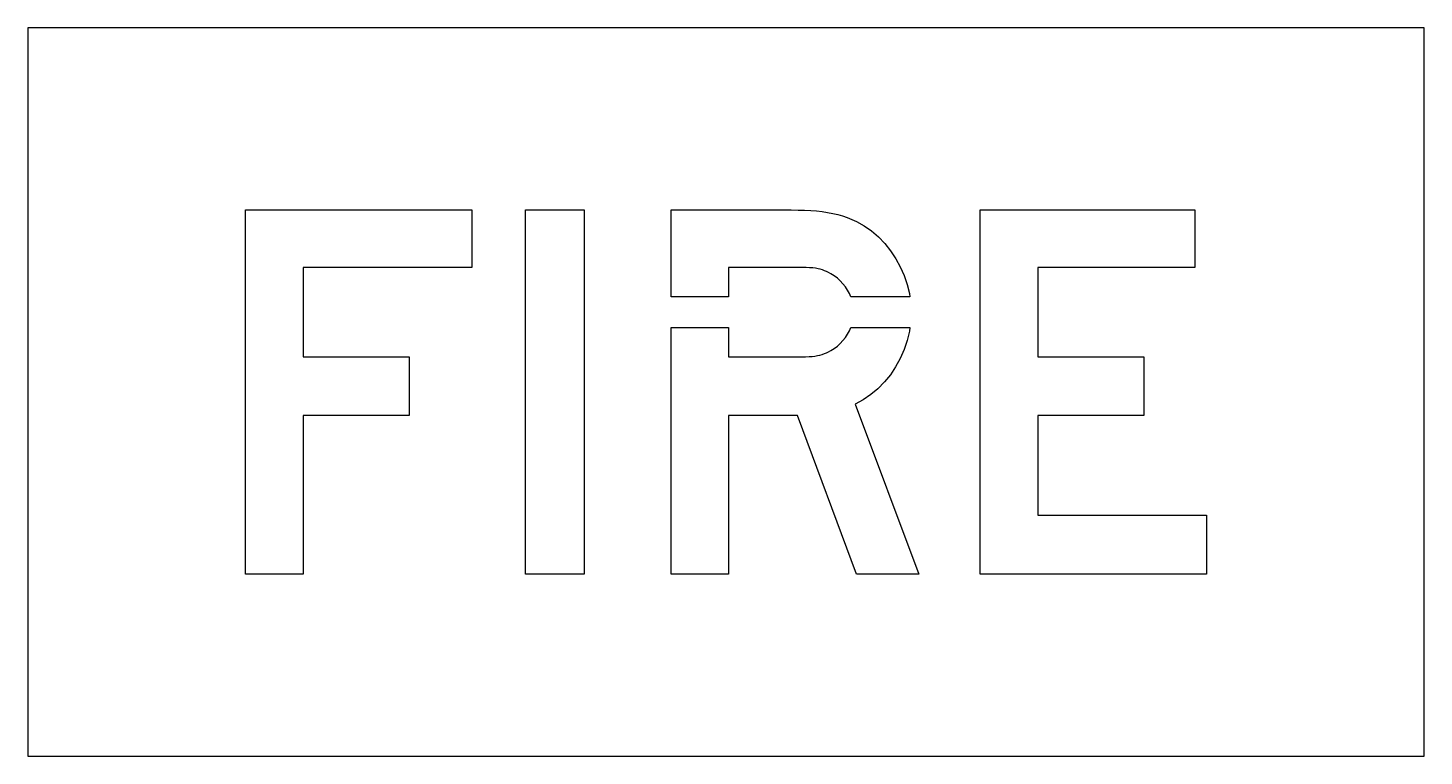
# Model space of a CAD drawing. Extents: x 0 to 23, y 0 to 12.
import ezdxf

# ---------------------------------------------------------------- set-up
doc = ezdxf.new("R2010")
doc.units = 0
doc.layers.add('CUT', color=7, linetype='Continuous')
doc.layers.add('OUTSIDE', color=1, linetype='Continuous')

msp = doc.modelspace()

# ---------------------------------------------------------------- linework, layer by layer
at = {"layer": 'CUT'}
for points in [[(6.2788, 6.579), (6.2788, 5.6106), (4.5316, 5.6106), (4.5316, 3), (3.5842, 3), (3.5842, 9), (7.3108, 9), (7.3108, 8.0526), (4.5316, 8.0526), (4.5316, 6.579)], [(9.163, 9), (9.163, 3), (8.1946, 3), (8.1946, 9)], [(13.4272, 7.7838), (13.3828, 7.8312), (13.3348, 7.8744), (13.282, 7.9134), (13.2262, 7.9476), (13.1902, 7.9674), (13.1566, 7.9842), (13.123, 7.9992), (13.0888, 8.0118), (13.0534, 8.0226), (13.0156, 8.0316), (12.9742, 8.0388), (12.9286, 8.0442), (12.877, 8.0478), (12.8188, 8.0508), (12.7528, 8.052), (12.679, 8.0526), (11.542, 8.0526), (11.542, 7.5668), (10.5946, 7.5668), (10.5946, 9), (12.5734, 9), (12.6862, 8.9988), (12.7936, 8.9964), (12.895, 8.991), (12.9922, 8.9838), (13.0846, 8.9736), (13.1734, 8.9604), (13.2586, 8.9442), (13.3408, 8.925), (13.42, 8.9022), (13.4974, 8.8758), (13.573, 8.8452), (13.6474, 8.8104), (13.7758, 8.7396), (13.897, 8.6544), (14.011, 8.556), (14.116, 8.4462), (14.2114, 8.3262), (14.2972, 8.1972), (14.3716, 8.061), (14.4346, 7.9188), (14.485, 7.7712), (14.5222, 7.6212), (14.5303, 7.5668), (13.5572, 7.5668), (13.5328, 7.6224), (13.5022, 7.6788), (13.4674, 7.7328)], [(19.2262, 8.0526), (16.6366, 8.0526), (16.6366, 6.579), (18.3838, 6.579), (18.3838, 5.6106), (16.6366, 5.6106), (16.6366, 3.9684), (19.4158, 3.9684), (19.4158, 3), (15.6892, 3), (15.6892, 9), (19.2262, 9)], [(10.5946, 7.0648), (11.542, 7.0648), (11.542, 6.579), (12.679, 6.579), (12.7486, 6.5796), (12.8116, 6.5808), (12.868, 6.5838), (12.919, 6.5874), (12.9652, 6.5928), (13.0078, 6.6), (13.0474, 6.609), (13.084, 6.6192), (13.12, 6.6324), (13.1548, 6.6474), (13.1902, 6.6642), (13.2262, 6.684), (13.282, 6.7182), (13.3348, 6.7572), (13.3828, 6.8004), (13.4272, 6.8478), (13.4674, 6.8988), (13.5022, 6.9528), (13.5328, 7.0092), (13.5572, 7.0648), (14.531, 7.0648), (14.5216, 7.002), (14.485, 6.8478), (14.434, 6.6984), (14.3704, 6.5538), (14.2948, 6.4158), (14.2072, 6.2856), (14.1094, 6.165), (14.002, 6.0546), (13.885, 5.9562), (13.7596, 5.871), (13.6264, 5.8002), (14.6788, 3), (13.6474, 3), (12.679, 5.6106), (11.542, 5.6106), (11.542, 3), (10.5946, 3)]]:
    msp.add_lwpolyline(points, close=True, dxfattribs=at)
at = {"layer": 'OUTSIDE'}
msp.add_lwpolyline([(0, 0), (23, 0), (23, 12), (0, 12)], close=True, dxfattribs=at)

doc.saveas('drawing.dxf')
